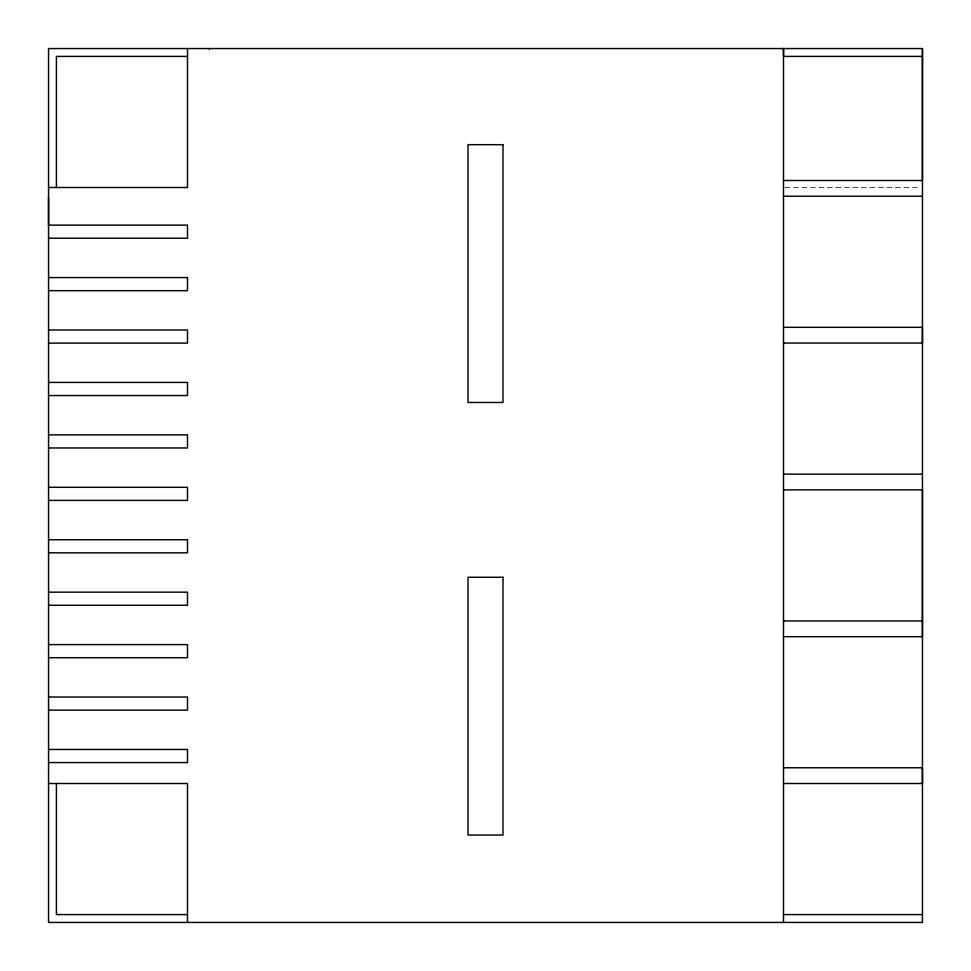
<?xml version="1.0" encoding="UTF-8"?>
<svg xmlns="http://www.w3.org/2000/svg" width="971" height="971" viewBox="0 0 971 971"><rect width="100%" height="100%" fill="white"/><g stroke="black" fill="none" stroke-linecap="round" stroke-linejoin="round"><path stroke-width="0.73" stroke-dasharray="4.86 3.64" d="M785.005 187.5L919.428 187.5"/><path stroke-width="1.46" d="M48.55 197.599L48.55 225.126L187.5 225.126L187.5 238.235L48.55 238.235M783.5 922.45L783.5 48.55L783.5 56.415L922.438 56.415L922.45 48.55L48.55 48.55L48.55 922.45L922.45 922.45L922.45 48.55M922.438 56.415L922.438 180.509L783.5 180.509M187.5 56.415L56.415 56.415L56.415 187.5M48.55 187.5L187.5 187.5L187.5 48.55M783.5 196.239L922.45 196.239M48.55 277.56L187.5 277.56L187.5 290.669L48.55 290.669M783.5 327.324L922.45 327.324L922.45 343.054L783.5 343.054M48.55 329.994L187.5 329.994L187.5 343.103L48.55 343.103M48.55 382.428L187.5 382.428L187.5 395.537L48.55 395.537M48.55 434.862L187.5 434.862L187.5 447.971L48.55 447.971M783.5 474.139L922.45 474.139M48.55 487.296L187.5 487.296L187.5 500.405L48.55 500.405M783.5 489.87L922.45 489.87L922.45 636.685L783.5 636.685M48.55 539.73L187.5 539.73L187.5 552.839L48.55 552.839M48.55 592.164L187.5 592.164L187.5 605.273L48.55 605.273M783.5 620.955L922.45 620.955M48.55 644.598L187.5 644.598L187.5 657.707L48.55 657.707M48.55 697.032L187.5 697.032L187.5 710.141L48.55 710.141M48.55 749.466L187.5 749.466L187.5 762.575L48.55 762.575M783.5 767.77L922.45 767.77L922.45 783.5L783.5 783.5M48.55 783.5L187.5 783.5L187.5 922.45M187.5 914.585L56.415 914.585L56.415 783.5M783.5 914.585L922.45 914.585M209.348 48.55L209.348 49.497M502.978 144.679L468.022 144.679L468.022 402.48L502.978 402.48L502.978 144.679M502.978 577.26L468.022 577.26L468.022 835.06L502.978 835.06L502.978 577.26"/></g></svg>
